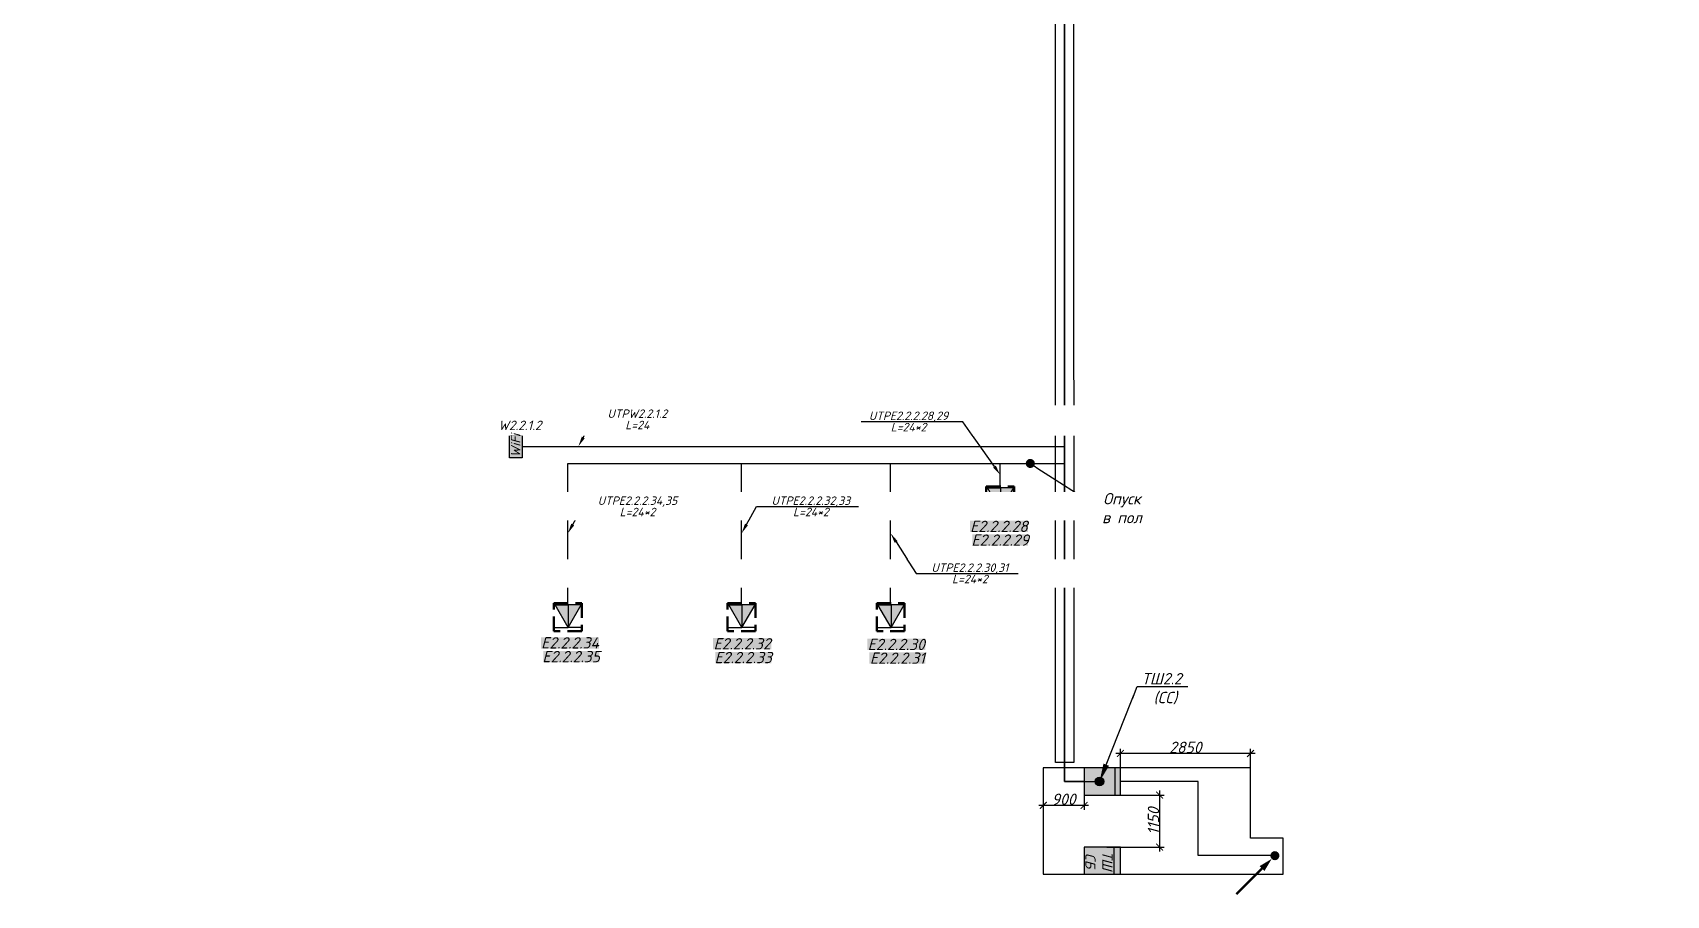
# Model space of a CAD drawing. Extents: x -260425 to 1294666, y -169889 to -2349.
# Drawn here: x 432242 to 468271, y -92275 to -73242 of the extents above; entities that cross this region are included whole.
import ezdxf
from ezdxf import colors
from ezdxf.entities.mleader import LeaderData, LeaderLine
from ezdxf.math import Vec2, Vec3

# ---------------------------------------------------------------- set-up
doc = ezdxf.new("R2010")
doc.units = 0
doc.header["$LTSCALE"] = 100
doc.header["$PDMODE"] = 1
doc.header["$PDSIZE"] = 200
doc.linetypes.add('HIDDEN2', pattern=[4.7625, 3.175, -1.5875])
doc.layers.get('Defpoints').update_dxf_attribs({"color": 42})
for name, color, linetype, lineweight in [('ОС', 5, 'Continuous', 30), ('СКС-РОЗЕТКИ', 7, 'Continuous', 50), ('СС_Выноски', 7, 'Continuous', 15), ('СС_СКК_Лоток', 170, 'Continuous', 30), ('СС_СКС_Кабель', 6, 'Continuous', 30), ('СС_СКС_Оборудование', 6, 'Continuous', 30), ('СС_Схема', 7, 'Continuous', 30)]:
    doc.layers.add(name, color=color, linetype=linetype, lineweight=lineweight)
doc.styles.add('1ISOCPEUR', font='isocpeui.ttf', dxfattribs={"height": 250})
doc.styles.add('BRAZEN-txt', font='isocpeui.ttf')
doc.linetypes.add('Рабочее в трубе  _о_о_', pattern='A,5,2,[133,ltypeshp.shx,S=0.4,R=0,X=0,Y=0.75],3', length=10)
doc.dimstyles.new('BRAZEN-Размеры_осевые', dxfattribs={"dimscale": 0, "dimtxt": 350, "dimasz": 150, "dimexe": 100, "dimexo": 100, "dimgap": 70, "dimtad": 1, "dimdec": 0, "dimzin": 0, "dimdsep": 46, "dimtxsty": 'BRAZEN-txt', "dimblk": 'ARCHTICK', "dimcen": 1, "dimdle": 100, "dimadec": 0, "dimazin": 0, "dimtfac": 1, "dimtdec": 0, "dimtofl": 0, "dimtmove": 1, "dimatfit": 3, "dimfxl": 1, "dimtolj": 1, "dimtzin": 0, "dimarcsym": 0})

# ---------------------------------------------------------------- blocks, each defined once
blk = doc.blocks.new('*U66')
blk.add_hatch(color=256).paths.add_polyline_path([(-0.71, -0.71, 1), (0.71, 0.71, 1)])
blk.add_lwpolyline([(-0.71, -0.71, 0, 1.5, 0), (-2.83, -2.83, 2, 2, 0)], format="xyseb")
at = {"const_width": 0.5}
blk.add_lwpolyline([(-8.5, -8.5), (-2.83, -2.83)], dxfattribs=at)
blk = doc.blocks.new('2й этаж')
at = {"layer": 'СС_СКК_Лоток'}
for p, q in [((454800, -89345), (454800, -65597)), ((455200, -65597), (455201, -89345)), ((455201, -89345), (454800, -89345))]:
    blk.add_line(p, q, dxfattribs=at)
blk = doc.blocks.new('соед. коробка')
at = {"layer": 'ОС'}
h = blk.add_hatch(color=0, dxfattribs=at)
h.dxf.hatch_style = 1
h.paths.add_polyline_path([(93.75, 0, 1), (-93.75, 0, 1)])
at = {"layer": 'ОС', "color": 0}
blk.add_circle((0, 0), 93.75, dxfattribs=at)
at = {"layer": 'ОС', "color": 0, "style": '1ISOCPEUR'}
blk.add_attdef('ПАРАМЕТР', (-187.5, 150), '', height=112.5, dxfattribs=at)
blk = doc.blocks.new('шкаф ТШ 2')
at = {"true_color": 0xffffff, "transparency": 33554684}
h = blk.add_hatch(color=7, dxfattribs=at)
h.dxf.hatch_style = 1
h.paths.add_polyline_path([(341, 300), (-341, 300), (-341, -300), (341, -300)])
h.paths.add_polyline_path([(-341, 300), (-459, 300), (-459, -300), (-341, -300)])
at = {"layer": 'СС_СКС_Оборудование', "color": 180}
blk.add_line((-341, 300), (-341, -300), dxfattribs=at)
blk.add_lwpolyline([(341, 300), (-459, 300), (-459, -300), (341, -300)], close=True, dxfattribs=at)
at = {"layer": 'СС_СКС_Кабель', "rotation": 180}
blk.add_blockref('соед. коробка', (0, 0), dxfattribs=at)
blk = doc.blocks.new('_ArchTick')
at = {"color": 0, "linetype": 'ByBlock', "const_width": 0.15}
blk.add_lwpolyline([(-0.5, -0.5), (0.5, 0.5)], dxfattribs=at)
blk = doc.blocks.new('*D154')
at = {"layer": 'Defpoints', "color": 0, "transparency": 16777216}
for p in [(454530, -89465), (455430, -89465), (454530, -90291)]:
    blk.add_point(p, dxfattribs=at)
at = {"layer": 'СС_СКК_Лоток', "color": 0, "linetype": 'Continuous', "lineweight": -2, "transparency": 16777216}
for p, q in [((454530, -89565), (454530, -90391)), ((455430, -89565), (455430, -90391)), ((455530, -90291), (454430, -90291))]:
    blk.add_line(p, q, dxfattribs=at)
at = {"layer": 'СС_СКК_Лоток', "color": 0, "lineweight": -2, "transparency": 16777216, "xscale": 150, "yscale": 150, "zscale": 150, "rotation": 180}
blk.add_blockref('_ArchTick', (454530, -90291), dxfattribs=at)
at = {"layer": 'СС_СКК_Лоток', "color": 0, "lineweight": -2, "transparency": 16777216, "xscale": 150, "yscale": 150, "zscale": 150}
blk.add_blockref('_ArchTick', (455430, -90291), dxfattribs=at)
at = {"layer": 'СС_СКК_Лоток', "color": 0, "lineweight": 0, "transparency": 16777216, "insert": (454980, -90156), "char_height": 250, "width": 731.08, "attachment_point": 5, "style": '1ISOCPEUR'}
blk.add_mtext('\\A1;900', dxfattribs=at)
blk = doc.blocks.new('*D155')
at = {"layer": 'Defpoints', "color": 0, "transparency": 16777216}
for p in [(456130, -90065), (455830, -91210), (457095, -91210)]:
    blk.add_point(p, dxfattribs=at)
at = {"layer": 'СС_СКК_Лоток', "color": 0, "linetype": 'Continuous', "lineweight": -2, "transparency": 16777216}
for p, q in [((456230, -90065), (457195, -90065)), ((457095, -89965), (457095, -91310)), ((455930, -91210), (457195, -91210))]:
    blk.add_line(p, q, dxfattribs=at)
at = {"layer": 'СС_СКК_Лоток', "color": 0, "lineweight": -2, "transparency": 16777216, "xscale": 150, "yscale": 150, "zscale": 150}
for p, rotation in [((457095, -90065), 90), ((457095, -91210), 270)]:
    blk.add_blockref('_ArchTick', p, dxfattribs=dict(at, rotation=rotation))
at = {"layer": 'СС_СКК_Лоток', "color": 0, "lineweight": 0, "transparency": 16777216, "insert": (456960, -90638), "char_height": 250, "width": 731.08, "attachment_point": 5, "rotation": 90, "style": '1ISOCPEUR'}
blk.add_mtext('\\A1;1150', dxfattribs=at)
blk = doc.blocks.new('ТШ СБ 2')
at = {"true_color": 0xffffff, "transparency": 33554684}
h = blk.add_hatch(color=7, dxfattribs=at)
h.dxf.hatch_style = 1
h.paths.add_polyline_path([(300, 327), (-300, 327), (-300, -327), (300, -327)])
h.paths.add_polyline_path([(300, 473), (-300, 473), (-300, 327), (300, 327)])
at = {"layer": 'СС_СКС_Оборудование', "color": 7}
blk.add_line((-300, 327), (300, 327), dxfattribs=at)
blk.add_lwpolyline([(-300, 473), (-300, -327), (300, -327), (300, 473)], close=True, dxfattribs=at)
at = {"insert": (0, 0), "char_height": 225, "attachment_point": 5, "style": '1ISOCPEUR'}
blk.add_mtext_dynamic_manual_height_columns('ТШ СБ', width=2.5, gutter_width=12.5, heights=[0], dxfattribs=at)
blk = doc.blocks.new('*D156')
at = {"layer": 'Defpoints', "color": 0, "transparency": 16777216}
for p in [(456230, -89145), (456230, -89765), (459100, -90238)]:
    blk.add_point(p, dxfattribs=at)
at = {"layer": 'СС_СКК_Лоток', "color": 0, "linetype": 'Continuous', "lineweight": -2, "transparency": 16777216}
for p, q in [((459200, -89145), (456130, -89145)), ((456230, -89665), (456230, -89045)), ((459100, -90138), (459100, -89045))]:
    blk.add_line(p, q, dxfattribs=at)
at = {"layer": 'СС_СКК_Лоток', "color": 0, "lineweight": -2, "transparency": 16777216, "xscale": 150, "yscale": 150, "zscale": 150, "rotation": 180}
blk.add_blockref('_ArchTick', (456230, -89145), dxfattribs=at)
at = {"layer": 'СС_СКК_Лоток', "color": 0, "lineweight": -2, "transparency": 16777216, "xscale": 150, "yscale": 150, "zscale": 150}
blk.add_blockref('_ArchTick', (459100, -89145), dxfattribs=at)
at = {"layer": 'СС_СКК_Лоток', "color": 0, "lineweight": 0, "transparency": 16777216, "insert": (457665, -89010), "char_height": 250, "width": 731.08, "attachment_point": 5, "style": '1ISOCPEUR'}
blk.add_mtext('\\A1;2850', dxfattribs=at)
blk = doc.blocks.new('Модуль на 1 RJ')
at = {"true_color": 0xffffff}
h = blk.add_hatch(color=7, dxfattribs=at)
h.dxf.hatch_style = 1
h.paths.add_polyline_path([(0, 250), (-289, 250), (0, -250)])
at = {"color": 0, "lineweight": 30}
for p, q in [((-289, 250), (0, 250)), ((0, -250), (-289, 250)), ((0, 250), (0, -250)), ((-289, -250), (0, -250))]:
    blk.add_line(p, q, dxfattribs=at)
blk = doc.blocks.new('*U138')
at = {"true_color": 0xffffff, "transparency": 33554687}
h = blk.add_hatch(color=7, dxfattribs=at)
h.dxf.hatch_style = 1
h.paths.add_polyline_path([(0, 338), (0, 0), (599, 0), (599, 338)])
at = {"color": 0}
blk.add_lwpolyline([(0, 338), (599, 338), (599, 0), (0, 0)], close=True, dxfattribs=at)
at = {"color": 0, "insert": (13, 300), "char_height": 250, "attachment_point": 1, "style": '1ISOCPEUR'}
blk.add_mtext_dynamic_manual_height_columns('WiFi', width=599, gutter_width=1250, heights=[0], dxfattribs=at)
at = {"color": 18, "true_color": 0x000000, "style": '1ISOCPEUR'}
blk.add_attdef('НАЗВАНИЕ', (731, 630), '', height=250, dxfattribs=at)
blk = doc.blocks.new('_Dot')
at = {"color": 0, "linetype": 'ByBlock', "lineweight": -2}
blk.add_line((-0.5, 0), (-1, 0), dxfattribs=at)
at = {"color": 0, "linetype": 'ByBlock', "const_width": 0.5}
blk.add_lwpolyline([(-0.25, 0, 1), (0.25, 0, 1)], format="xyb", close=True, dxfattribs=at)

msp = doc.modelspace()

# ---------------------------------------------------------------- linework, layer by layer
at = {"layer": 'СКС-РОЗЕТКИ', "color": 7, "linetype": 'HIDDEN2', "elevation": 0.1}
for points in [[(453274.1, -83254.3), (453889.8, -83254.3), (453889.8, -83865.9), (453274.1, -83865.9)], [(443735.4, -85832.4), (444351, -85832.4), (444351, -86444), (443735.4, -86444)], [(447567.4, -85832.4), (448183.1, -85832.4), (448183.1, -86444), (447567.4, -86444)], [(450856.4, -85832.4), (451472, -85832.4), (451472, -86444), (450856.4, -86444)]]:
    msp.add_lwpolyline(points, close=True, dxfattribs=at)
at = {"layer": 'СС_СКК_Лоток', "color": 7}
msp.add_lwpolyline([(454529.9, -89465.3), (454529.9, -91810.3), (459820, -91810.3), (459820, -91010.3), (459100.5, -91010.3), (459100.5, -89465.2), (454529.9, -89465.3)], dxfattribs=at)
at = {"layer": 'СС_СКС_Кабель'}
for points in [[(455429.9, -89765.3), (455000.5, -89765.3), (455000.5, -65627.9), (450125.5, -65627.9), (450125.5, -64803.1), (456894.2, -64803.1), (456894.2, -58831.8), (456829.9, -58831.8), (456829.9, -57613)], [(455429.9, -89765.3), (455000.5, -89765.3), (455000.5, -65627.9), (450125.5, -65627.9), (450125.5, -64803.1), (456894.2, -64803.1), (456894.2, -58269.4)], [(455429.9, -89765.3), (455000.5, -89765.3), (455000.5, -65627.9), (447873.3, -65627.9), (447873.3, -64709.1), (448101.6, -64709.1), (448101.6, -63980.8), (447873.3, -63980.8), (447873.3, -63855.5)], [(455429.9, -89765.3), (455000.5, -89765.3), (455000.5, -65627.9), (447873.3, -65627.9), (447873.3, -64570.1)], [(455429.9, -89765.3), (455000.5, -89765.3), (455000.5, -65627.9), (450125.5, -65627.9), (450125.5, -64803.1), (455679.2, -64803.1)], [(455429.9, -89765.3), (455000.5, -89765.3), (455000.5, -65627.9), (447217, -65627.9), (447217, -65099)], [(455429.9, -89765.3), (455000.5, -89765.3), (455000.5, -65627.9), (458491.1, -65627.9), (458491.1, -65369.6), (465248.4, -65369.6), (465248.4, -65761.7)], [(455429.9, -89765.3), (455000.5, -89765.3), (455000.5, -65627.9), (439918.1, -65627.9)], [(455429.9, -89765.3), (455000.5, -89765.3), (455000.5, -65627.9), (440341.8, -65627.9)], [(455429.9, -89765.3), (455000.5, -89765.3), (455000.5, -65627.9), (459080.1, -65627.9)]]:
    msp.add_lwpolyline(points, dxfattribs=at)
at = {"layer": 'СС_СКС_Кабель', "color": 6, "linetype": 'Рабочее в трубе  _о_о_', "ltscale": 100, "elevation": 0.1}
for points in [[(444043.2, -85832.4), (444043.2, -82746.7), (454243.4, -82746.7)], [(447875.3, -85832.4), (447875.3, -82746.7), (454243.4, -82746.7)], [(451164.2, -85832.4), (451164.2, -82746.7), (454243.4, -82746.7)], [(453582, -83254.3), (453582, -82746.7), (454243.4, -82746.7)]]:
    msp.add_lwpolyline(points, dxfattribs=at)
at = {"layer": 'СС_Схема', "color": 3}
msp.add_lwpolyline([(459636.4, -91392.8), (457944, -91392.8), (457944, -89765.3), (456229.9, -89765.3)], dxfattribs=at)

# ---------------------------------------------------------------- block references
for name, p in [('2й этаж', (0, 0)), ('Модуль на 1 RJ', (453590.2, -83534.6)), ('Модуль на 1 RJ', (444051.4, -86112.7, 0)), ('Модуль на 1 RJ', (447883.5, -86112.7, 0)), ('Модуль на 1 RJ', (451172.4, -86112.7, 0))]:
    msp.add_blockref(name, p)
at = {"xscale": -1}
for p in [(453590.2, -83534.6), (444051.4, -86112.7, 0), (447883.5, -86112.7, 0), (451172.4, -86112.7, 0)]:
    msp.add_blockref('Модуль на 1 RJ', p, dxfattribs=at)
for name, p, rotation in [('шкаф ТШ 2', (455771.1, -89765.3), 180), ('ТШ СБ 2', (455757, -91510.3), 270)]:
    msp.add_blockref(name, p, dxfattribs=dict(rotation=rotation))
at = {"layer": 'СС_СКК_Лоток', "color": 7, "xscale": 100, "yscale": 100, "zscale": 100}
msp.add_blockref('*U66', (459638, -91400.3), dxfattribs=at)
at = {"layer": 'СС_СКС_Оборудование', "color": 30}
ref = msp.add_blockref('*U138', (443039.4, -82620.2), dxfattribs=dict(at, xscale=0.8347245409015025, yscale=0.8347245409015025, zscale=0.8347245409015025, rotation=90))
ref.add_attrib('НАЗВАНИЕ', 'W2.2.1.2', (442513.8, -82010.1), dxfattribs={"layer": '0', "color": 18, "true_color": 0x000000, "height": 208.68, "style": '1ISOCPEUR'})

# ---------------------------------------------------------------- texts
at = {"layer": 'СС_СКС_Оборудование', "color": 18, "true_color": 0x000000, "char_height": 250, "attachment_point": 5, "style": '1ISOCPEUR', "bg_fill": 1, "box_fill_scale": 1, "bg_fill_color": 7, "bg_fill_true_color": 16777215, "bg_fill_transparency": 0}
for s, width, insert in [('E2.2.2.28', 1280.189, (453554.4, -84134.5, -122.6)), ('E2.2.2.29', 1233.516, (453579.3, -84437.5, -122.6)), ('E2.2.2.34', 1280.189, (444094.3, -86705, -122.6)), ('E2.2.2.32', 1280.189, (447888.8, -86725.7, -122.6)), ('E2.2.2.30', 1280.189, (451288.6, -86739.5, -122.6)), ('E2.2.2.35', 1233.516, (444119.2, -87008, -122.6)), ('E2.2.2.33', 1233.516, (447913.7, -87028.7, -122.6)), ('E2.2.2.31', 1233.516, (451313.5, -87042.5, -122.6))]:
    msp.add_mtext_dynamic_manual_height_columns(s, width=width, gutter_width=1250, heights=[0], dxfattribs=dict(at, insert=insert))

# ---------------------------------------------------------------- dimensions: what is measured, and where the dimension line sits
at = {"layer": 'СС_СКК_Лоток', "color": 7, "lineweight": 0}
for base, p1, p2, angle, picture, middle in [((456229.9, -89145.3), (459100.5, -90237.8), (456229.9, -89765.3), 180, '*D156', (457665.2, -89010.3)), ((454529.9, -90291.3), (455429.9, -89465.3), (454529.9, -89465.3), 180, '*D154', (454979.9, -90156.3)), ((457095, -91210.3), (456129.9, -90065.3), (455829.9, -91210.3), 270, '*D155', (456960, -90637.8))]:
    dim = msp.add_linear_dim(base=base, p1=p1, p2=p2, angle=angle, dimstyle='BRAZEN-Размеры_осевые', override={"dimscale": 1, "dimtxt": 250, "dimgap": 10, "dimrnd": 50, "dimtxsty": '1ISOCPEUR'}, dxfattribs=at)
    dim.commit()
    dim.dimension.update_dxf_attribs({"geometry": picture, "text_midpoint": middle})

# ---------------------------------------------------------------- leaders
ml = msp.add_multileader_mtext('Standard', dxfattribs=at)
ml.set_content('Опуск\\Pв пол', color=7, style='1ISOCPEUR')
ml.set_leader_properties()
ml.set_arrow_properties(name='DOT')
ml.build(insert=Vec2(0, 0))
ml.multileader.update_dxf_attribs({"text_left_attachment_type": 6, "text_right_attachment_type": 6, "dogleg_length": 100, "arrow_head_size": 200})
ctx = ml.context
ctx.base_point, ctx.char_height, ctx.arrow_head_size, ctx.landing_gap_size, ctx.plane_origin = Vec3(455825.6, -83699), 250, 200, 0, Vec3(462462.9, -85014.1)
ctx.left_attachment, ctx.right_attachment, ctx.text_align_type = 6, 6, 1
notes = []
notes.append((ctx, [(1, (1, 1, 0), (455725.6, -83699), (1, 0), 100, [(0, [(454243.4, -82746.7)], 0, [])])]))
ctx.mtext.insert, ctx.mtext.width, ctx.mtext.alignment, ctx.mtext.flow_direction = Vec3(456265, -83399), 2467.274, 2, 5
for ctx, leaders in notes:
    for number, flags, end, landing, length, lines in leaders:
        leader = LeaderData()
        leader.index, (leader.has_last_leader_line, leader.has_dogleg_vector, leader.attachment_direction) = number, flags
        leader.last_leader_point, leader.dogleg_vector, leader.dogleg_length = Vec3(end), Vec3(landing), length
        for number, points, colour, breaks in lines:
            line = LeaderLine()
            line.index, line.vertices, line.color, line.breaks = number, Vec3.list(points), colors.encode_raw_color(colour), breaks
            leader.lines.append(line)
        ctx.leaders.append(leader)

# ---------------------------------------------------------------- next in the draw order: leaders
ml = msp.add_multileader_mtext('Standard', dxfattribs=at)
ml.set_content('ТШ2.2\\P (СС)', color=7, style='1ISOCPEUR')
ml.set_leader_properties()
ml.build(insert=Vec2(0, 0))
ml.multileader.update_dxf_attribs({"text_left_attachment_type": 6, "text_right_attachment_type": 6, "dogleg_length": 100, "arrow_head_size": 400})
ctx = ml.context
ctx.base_point, ctx.char_height, ctx.arrow_head_size, ctx.landing_gap_size, ctx.plane_origin = Vec3(456703, -87669.3), 250, 400, 0, Vec3(459683.8, -92513.5)
ctx.left_attachment, ctx.right_attachment, ctx.text_align_type = 6, 6, 1
notes = []
notes.append((ctx, [(1, (1, 1, 0), (456603, -87669.3), (1, 0), 100, [(0, [(455771.1, -89765.3)], 0, [])])]))
ctx.mtext.insert, ctx.mtext.width, ctx.mtext.alignment, ctx.mtext.flow_direction = Vec3(457142.8, -87369.3), 1011.336, 2, 5
ctx.mtext.has_bg_fill, ctx.mtext.bg_color, ctx.mtext.bg_scale_factor, ctx.mtext.bg_transparency, ctx.mtext.use_window_bg_color = 1, -1027028792, 1.5, 0, 1
for ctx, leaders in notes:
    for number, flags, end, landing, length, lines in leaders:
        leader = LeaderData()
        leader.index, (leader.has_last_leader_line, leader.has_dogleg_vector, leader.attachment_direction) = number, flags
        leader.last_leader_point, leader.dogleg_vector, leader.dogleg_length = Vec3(end), Vec3(landing), length
        for number, points, colour, breaks in lines:
            line = LeaderLine()
            line.index, line.vertices, line.color, line.breaks = number, Vec3.list(points), colors.encode_raw_color(colour), breaks
            leader.lines.append(line)
        ctx.leaders.append(leader)

# ---------------------------------------------------------------- next in the draw order: linework, layer by layer
at = {"layer": 'СС_СКС_Кабель', "color": 6, "ltscale": 100}
for points in [[(448101.6, -62975), (448101.6, -64709.1), (447873.3, -64709.1), (447873.3, -65627.9), (455000.5, -65627.9), (455000.5, -89765.3), (455771.1, -89765.3)], [(460010.9, -65529.9), (460010.9, -65369.6), (458491.1, -65369.6), (458491.1, -65627.9), (455000.5, -65627.9), (455000.5, -89765.3), (455771.1, -89765.3)], [(440840, -65660), (440840, -65627.9), (455000.5, -65627.9), (455000.5, -89765.3), (455771.1, -89765.3)], [(443039.4, -82370.2), (455000.5, -82370.2), (455000.5, -89765.3), (455771.1, -89765.3)], [(454243.4, -82746.7), (455000.5, -82746.7), (455000.5, -89765.3), (455771.1, -89765.3)]]:
    msp.add_lwpolyline(points, dxfattribs=at)

# ---------------------------------------------------------------- next in the draw order: leaders
at = {"layer": 'СС_Выноски', "color": 7}
ml = msp.add_multileader_mtext('Standard', dxfattribs=at)
ml.set_content('{\\C256;UTPW2.2.1.2^JL=24}', color=7, style='1ISOCPEUR')
ml.set_leader_properties(lineweight=25)
ml.build(insert=Vec2(0, 0))
ml.multileader.update_dxf_attribs({"text_left_attachment_type": 6, "text_right_attachment_type": 6, "dogleg_length": 150, "arrow_head_size": 225, "scale": 75})
ctx = ml.context
ctx.base_point, ctx.scale, ctx.char_height, ctx.arrow_head_size, ctx.landing_gap_size, ctx.plane_origin = Vec3(444755.1, -81779.4), 75, 187.5, 225, 150, Vec3(472960.9, -88195.6)
ctx.left_attachment, ctx.right_attachment, ctx.text_align_type = 6, 6, 1
notes = []
notes.append((ctx, [(0, (1, 1, 0), (444605.1, -81779.4), (1, 0), 150, [(1, [(444275.6, -82370.2)], 0, [])])]))
ctx.mtext.insert, ctx.mtext.width, ctx.mtext.defined_height, ctx.mtext.alignment, ctx.mtext.line_spacing_factor, ctx.mtext.flow_direction = Vec3(445577.6, -81554.4), 1275.918, 428.7, 2, 0.8, 5
ctx.mtext.has_bg_fill, ctx.mtext.bg_color, ctx.mtext.bg_scale_factor, ctx.mtext.bg_transparency, ctx.mtext.use_window_bg_color = 1, -1027028792, 1.5, 0, 1
ml = msp.add_multileader_mtext('Standard', dxfattribs=at)
ml.set_content('{\\C256;UTP\\C256;\\c0;E2.2.2.34,35\\C256;^JL=24*2}', color=7, style='1ISOCPEUR')
ml.set_leader_properties(lineweight=25)
ml.build(insert=Vec2(0, 0))
ml.multileader.update_dxf_attribs({"text_left_attachment_type": 6, "text_right_attachment_type": 6, "dogleg_length": 150, "arrow_head_size": 225, "scale": 75})
ctx = ml.context
ctx.base_point, ctx.scale, ctx.char_height, ctx.arrow_head_size, ctx.landing_gap_size, ctx.plane_origin = Vec3(444522.7, -83698.8, 0.1), 75, 187.5, 225, 150, Vec3(472728.5, -90115, 0.1)
ctx.left_attachment, ctx.right_attachment, ctx.text_align_type = 6, 6, 1
notes.append((ctx, [(0, (1, 1, 0), (444372.7, -83698.8, 0.1), (1, 0), 150, [(1, [(444043.2, -84289.5, 0.1)], 0, [])])]))
ctx.mtext.insert, ctx.mtext.width, ctx.mtext.defined_height, ctx.mtext.alignment, ctx.mtext.line_spacing_factor, ctx.mtext.flow_direction = Vec3(445581.3, -83473.8, 0.1), 1275.918, 428.7, 2, 0.8, 5
ctx.mtext.has_bg_fill, ctx.mtext.bg_color, ctx.mtext.bg_scale_factor, ctx.mtext.bg_transparency, ctx.mtext.use_window_bg_color = 1, -1027028792, 1.5, 0, 1
for ctx, leaders in notes:
    for number, flags, end, landing, length, lines in leaders:
        leader = LeaderData()
        leader.index, (leader.has_last_leader_line, leader.has_dogleg_vector, leader.attachment_direction) = number, flags
        leader.last_leader_point, leader.dogleg_vector, leader.dogleg_length = Vec3(end), Vec3(landing), length
        for number, points, colour, breaks in lines:
            line = LeaderLine()
            line.index, line.vertices, line.color, line.breaks = number, Vec3.list(points), colors.encode_raw_color(colour), breaks
            leader.lines.append(line)
        ctx.leaders.append(leader)

# ---------------------------------------------------------------- next in the draw order: leaders
ml = msp.add_multileader_mtext('Standard', dxfattribs=at)
ml.set_content('{\\C256;UTP\\C256;\\c0;E2.2.2.28,29\\C256;^JL=24*2}', color=7, style='1ISOCPEUR')
ml.set_leader_properties(lineweight=25)
ml.build(insert=Vec2(0, 0))
ml.multileader.update_dxf_attribs({"text_left_attachment_type": 6, "text_right_attachment_type": 6, "dogleg_length": 150, "arrow_head_size": 225, "scale": 75})
ctx = ml.context
ctx.base_point, ctx.scale, ctx.char_height, ctx.arrow_head_size, ctx.landing_gap_size, ctx.plane_origin = Vec3(450509.2, -81826.7, 0.1), 75, 187.5, 225, 150, Vec3(482267.2, -88825.9, 0.1)
ctx.left_attachment, ctx.right_attachment, ctx.text_align_type = 6, 6, 1
notes = []
notes.append((ctx, [(1, (1, 1, 0), (452757.9, -81826.7, 0.1), (-1, 0), 150, [(1, [(453582, -83000.5, 0.1)], 0, [])])]))
ctx.mtext.insert, ctx.mtext.width, ctx.mtext.defined_height, ctx.mtext.alignment, ctx.mtext.line_spacing_factor, ctx.mtext.flow_direction = Vec3(451558.5, -81601.7, 0.1), 1275.918, 428.7, 2, 0.8, 5
ctx.mtext.has_bg_fill, ctx.mtext.bg_color, ctx.mtext.bg_scale_factor, ctx.mtext.bg_transparency, ctx.mtext.use_window_bg_color = 1, -1027028792, 1.5, 0, 1
ml = msp.add_multileader_mtext('Standard', dxfattribs=at)
ml.set_content('{\\C256;UTP\\C256;\\c0;E2.2.2.32,33\\C256;^JL=24*2}', color=7, style='1ISOCPEUR')
ml.set_leader_properties(lineweight=25)
ml.build(insert=Vec2(0, 0))
ml.multileader.update_dxf_attribs({"text_left_attachment_type": 6, "text_right_attachment_type": 6, "dogleg_length": 150, "arrow_head_size": 225, "scale": 75})
ctx = ml.context
ctx.base_point, ctx.scale, ctx.char_height, ctx.arrow_head_size, ctx.landing_gap_size, ctx.plane_origin = Vec3(448354.8, -83698.8, 0.1), 75, 187.5, 225, 150, Vec3(476560.5, -90115, 0.1)
ctx.left_attachment, ctx.right_attachment, ctx.text_align_type = 6, 6, 1
notes.append((ctx, [(0, (1, 1, 0), (448204.8, -83698.8, 0.1), (1, 0), 150, [(1, [(447875.3, -84289.5, 0.1)], 0, [])])]))
ctx.mtext.insert, ctx.mtext.width, ctx.mtext.defined_height, ctx.mtext.alignment, ctx.mtext.line_spacing_factor, ctx.mtext.flow_direction = Vec3(449404.3, -83473.8, 0.1), 1275.918, 428.7, 2, 0.8, 5
ctx.mtext.has_bg_fill, ctx.mtext.bg_color, ctx.mtext.bg_scale_factor, ctx.mtext.bg_transparency, ctx.mtext.use_window_bg_color = 1, -1027028792, 1.5, 0, 1
for ctx, leaders in notes:
    for number, flags, end, landing, length, lines in leaders:
        leader = LeaderData()
        leader.index, (leader.has_last_leader_line, leader.has_dogleg_vector, leader.attachment_direction) = number, flags
        leader.last_leader_point, leader.dogleg_vector, leader.dogleg_length = Vec3(end), Vec3(landing), length
        for number, points, colour, breaks in lines:
            line = LeaderLine()
            line.index, line.vertices, line.color, line.breaks = number, Vec3.list(points), colors.encode_raw_color(colour), breaks
            leader.lines.append(line)
        ctx.leaders.append(leader)

# ---------------------------------------------------------------- next in the draw order: leaders
ml = msp.add_multileader_mtext('Standard', dxfattribs=at)
ml.set_content('{\\C256;UTP\\C256;\\c0;E2.2.2.30,31\\C256;^JL=24*2}', color=7, style='1ISOCPEUR')
ml.set_leader_properties(lineweight=25)
ml.build(insert=Vec2(0, 0))
ml.multileader.update_dxf_attribs({"text_left_attachment_type": 6, "text_right_attachment_type": 6, "dogleg_length": 150, "arrow_head_size": 225, "scale": 75})
ctx = ml.context
ctx.base_point, ctx.scale, ctx.char_height, ctx.arrow_head_size, ctx.landing_gap_size, ctx.plane_origin = Vec3(451877.3, -85177.5, 0.1), 75, 187.5, 225, 150, Vec3(479849.5, -90115, 0.1)
ctx.left_attachment, ctx.right_attachment, ctx.text_align_type = 6, 6, 1
notes = []
notes.append((ctx, [(0, (1, 1, 0), (451727.3, -85177.5, 0.1), (1, 0), 150, [(1, [(451164.2, -84289.5, 0.1)], 0, [])])]))
ctx.mtext.insert, ctx.mtext.width, ctx.mtext.defined_height, ctx.mtext.alignment, ctx.mtext.line_spacing_factor, ctx.mtext.flow_direction = Vec3(452911.6, -84952.5, 0.1), 1275.918, 428.7, 2, 0.8, 5
ctx.mtext.has_bg_fill, ctx.mtext.bg_color, ctx.mtext.bg_scale_factor, ctx.mtext.bg_transparency, ctx.mtext.use_window_bg_color = 1, -1027028792, 1.5, 0, 1
for ctx, leaders in notes:
    for number, flags, end, landing, length, lines in leaders:
        leader = LeaderData()
        leader.index, (leader.has_last_leader_line, leader.has_dogleg_vector, leader.attachment_direction) = number, flags
        leader.last_leader_point, leader.dogleg_vector, leader.dogleg_length = Vec3(end), Vec3(landing), length
        for number, points, colour, breaks in lines:
            line = LeaderLine()
            line.index, line.vertices, line.color, line.breaks = number, Vec3.list(points), colors.encode_raw_color(colour), breaks
            leader.lines.append(line)
        ctx.leaders.append(leader)

doc.saveas('drawing.dxf')
